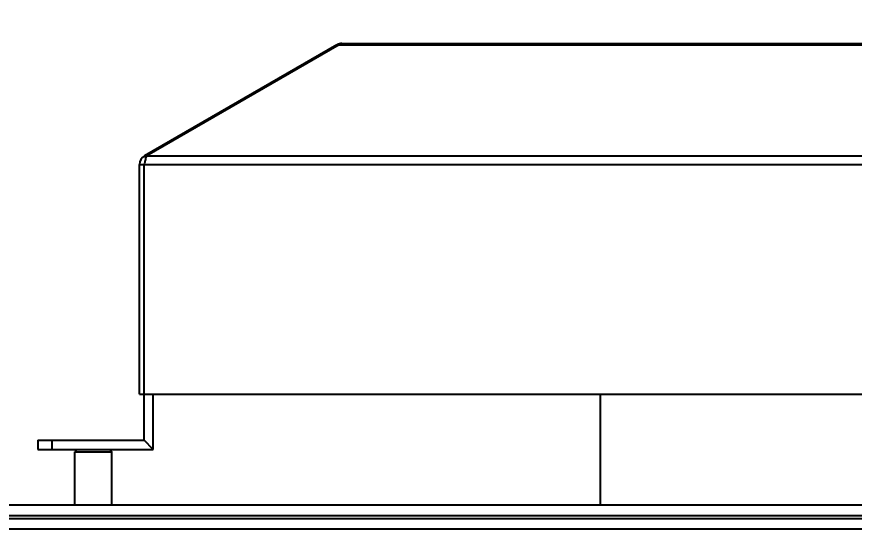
# Model space of a CAD drawing. Extents: x 81437 to 204847, y -54769 to -29444.
# Drawn here: x 82154.6 to 82336.2, y -38620.8 to -38509.7 of the extents above; entities that cross this region are included whole.
import ezdxf

# ---------------------------------------------------------------- set-up
doc = ezdxf.new("R2010")
doc.units = 0
doc.header["$LTSCALE"] = 100
doc.header["$MEASUREMENT"] = 0
doc.styles.get("Standard").update_dxf_attribs({"font": ''})
doc.styles.get('Standard').set_extended_font_data('SimSun')
doc.dimstyles.new('ISO-25', dxfattribs={"dimtxt": 35, "dimasz": 35, "dimexe": 1.25, "dimexo": 0.625, "dimtad": 1, "dimtoh": 1, "dimdec": 0, "dimtxsty": 'Standard', "dimcen": 2.5, "dimadec": 0, "dimazin": 0, "dimtfac": 1, "dimtdec": 0, "dimtmove": 0, "dimatfit": 3, "dimfxl": 1, "dimarcsym": 0})

# ---------------------------------------------------------------- blocks, each defined once
blk = doc.blocks.new('*D101')
at = {"color": 0, "lineweight": -2, "transparency": 16777216}
for p, q in [((82071.93, -38614.88), (82071.93, -38433.29)), ((82870.69, -38617.18), (82870.69, -38433.29)), ((82106.93, -38434.54), (82835.69, -38434.54))]:
    blk.add_line(p, q, dxfattribs=at)
at = {"color": 0, "transparency": 16777216}
for points in [[(82106.93, -38428.71), (82106.93, -38440.38), (82071.93, -38434.54)], [(82835.69, -38440.38), (82835.69, -38428.71), (82870.69, -38434.54)]]:
    blk.add_solid(points, dxfattribs=at)
at = {"layer": 'Defpoints', "color": 0, "transparency": 16777216}
for p in [(82870.69, -38434.54), (82071.93, -38615.5), (82870.69, -38617.8)]:
    blk.add_point(p, dxfattribs=at)
at = {"color": 0, "transparency": 16777216, "insert": (82471.31, -38416.42), "char_height": 35, "attachment_point": 5}
blk.add_mtext('799', dxfattribs=at)

msp = doc.modelspace()

# ---------------------------------------------------------------- linework, layer by layer
at = {"color": 7, "linetype": 'Continuous'}
for p, q in [((82223.98, -38515.8), (82182.29, -38539.87)), ((82224.48, -38515.8), (82182.79, -38539.87)), ((82223.98, -38515.8), (82224.1, -38516.01)), ((82224.48, -38515.8), (82717.9, -38515.8)), ((82225.08, -38515.5), (82717.3, -38515.5)), ((82182.29, -38539.87), (82182.58, -38540.38)), ((82182.79, -38539.87), (82759.59, -38539.87)), ((82181.19, -38591.5), (82181.19, -38541.77)), ((82181.19, -38541.77), (82182.19, -38541.77)), ((82182.19, -38591.5), (82182.19, -38541.77)), ((82182.19, -38541.77), (82760.19, -38541.77)), ((82181.19, -38591.5), (82182.19, -38591.5)), ((82182.19, -38601.5), (82182.19, -38591.5)), ((82182.19, -38591.5), (82760.19, -38591.5)), ((82184.19, -38603.5), (82184.19, -38591.5)), ((82281.19, -38615.5), (82281.19, -38591.5)), ((82159.19, -38601.5), (82159.19, -38603.5)), ((82159.19, -38601.5), (82182.19, -38601.5)), ((82162.19, -38601.5), (82162.19, -38603.5)), ((82184.19, -38603.5), (82182.19, -38601.5)), ((82159.19, -38603.5), (82184.19, -38603.5)), ((82167.69, -38603.5), (82167.19, -38604)), ((82167.19, -38615.5), (82167.19, -38604)), ((82167.19, -38604), (82175.19, -38604)), ((82174.69, -38603.5), (82175.19, -38604)), ((82175.19, -38615.5), (82175.19, -38604)), ((82109.29, -38615.5), (82833.69, -38615.5)), ((82073.99, -38617.8), (82868.39, -38617.8)), ((82074.99, -38618.5), (82866.99, -38618.5)), ((82864.69, -38620.8), (82077.29, -38620.8))]:
    msp.add_line(p, q, dxfattribs=at)
for centre, radius, start, end in [((82225.08, -38517.7), 2.2, 90, 120), ((82183.39, -38541.77), 2.2, 120, 180), ((82209.47, -38548.52), 28.1, 164.5161, 164.989)]:
    msp.add_arc(centre, radius, start, end, dxfattribs=at)
for points, start_tangent, end_tangent in [([(82224.48, -38515.8), (82224.68, -38515.63)], (0.721412, 0.692506), (0.835895, 0.548889)), ([(82224.68, -38515.63), (82224.88, -38515.53)], (0.835895, 0.548889), (0.949224, 0.3146)), ([(82224.88, -38515.53), (82225.08, -38515.5)], (0.949224, 0.3146), (1, 0)), ([(82182.59, -38540.36), (82182.39, -38541.02)], (-0.319262, -0.947666), (-0.267211, -0.963638)), ([(82182.79, -38539.87), (82182.59, -38540.36)], (-0.461961, -0.8869), (-0.319262, -0.947666)), ([(82182.33, -38541.24), (82182.19, -38541.77)], (-0.259249, -0.96581), (-0.252028, -0.96772))]:
    msp.add_spline(points, degree=3, dxfattribs=dict(at, start_tangent=start_tangent, end_tangent=end_tangent))

# ---------------------------------------------------------------- dimensions: what is measured, and where the dimension line sits
at = {"color": 3}
dim = msp.add_linear_dim(base=(82870.69, -38434.54), p1=(82071.93, -38615.5), p2=(82870.69, -38617.8), dimstyle='ISO-25', dxfattribs=at)
dim.commit()
dim.dimension.update_dxf_attribs({"geometry": '*D101', "text_midpoint": (82471.31, -38416.42)})

doc.saveas('drawing.dxf')
